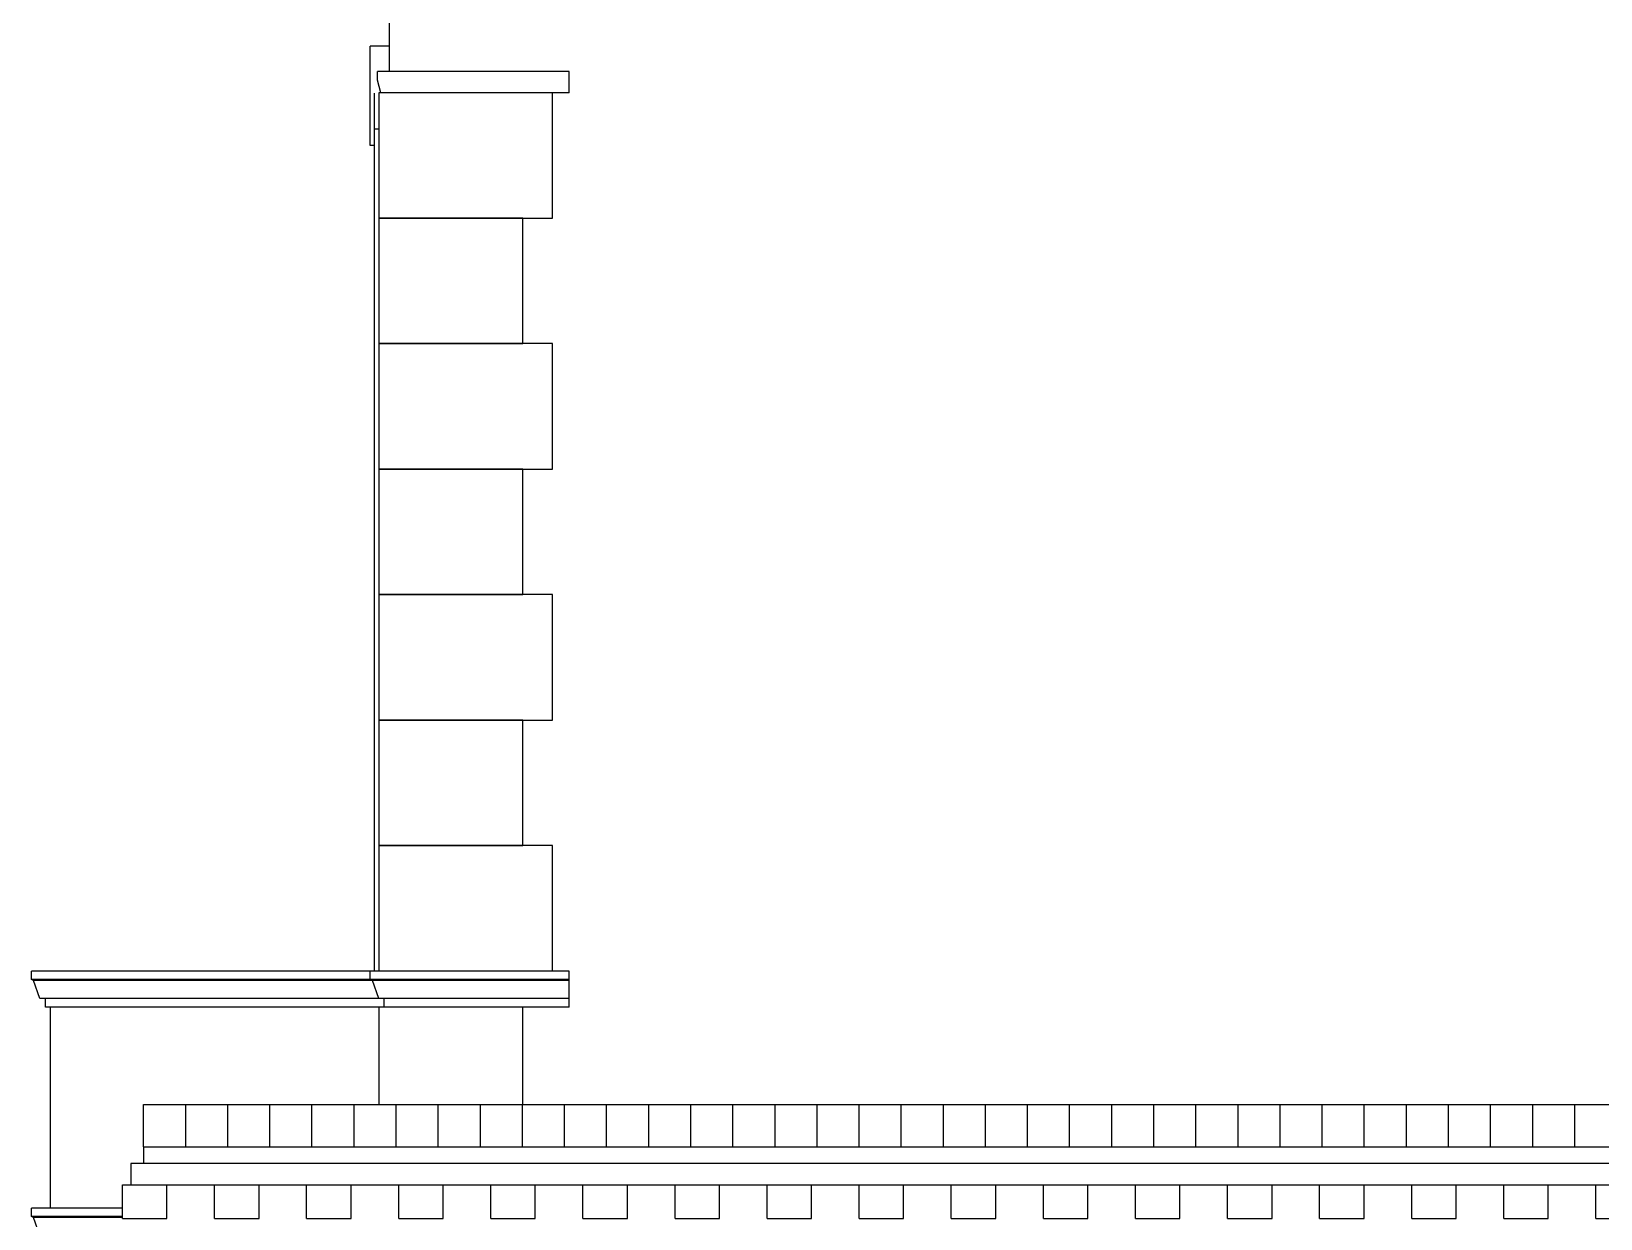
# Model space of a CAD drawing. Header units: millimetres. Extents: x -11840 to 12480, y -4119 to 5972.
# Drawn here: x -5125 to -1420, y 456 to 3261 of the extents above; entities that cross this region are included whole.
import ezdxf

# ---------------------------------------------------------------- set-up
doc = ezdxf.new("R2010")
doc.units = ezdxf.units.MM

msp = doc.modelspace()

# ---------------------------------------------------------------- linework, layer by layer
msp.add_line((-4279.7, 3295.7), (-4279.7, 3165.7))
msp.add_line((-4279.7, 3295.7), (-4279.7, 3165.7))
at = {"color": 251, "true_color": 0x666666}
for p, q in [((-4324.7, 2990.7), (-4324.7, 3225.7)), ((-4279.7, 3225.7), (-4324.7, 3225.7)), ((-4324.7, 2990.7), (-4324.7, 3225.7)), ((-4279.7, 3225.7), (-4324.7, 3225.7)), ((-4307.7, 3145.7), (-4307.7, 3165.7)), ((-3854.7, 3165.7), (-4307.7, 3165.7)), ((-4307.7, 3145.7), (-4307.7, 3165.7)), ((-3854.7, 3165.7), (-4307.7, 3165.7)), ((-3854.7, 3145.7), (-3854.7, 3165.7)), ((-3854.7, 3145.7), (-3854.7, 3165.7)), ((-4314.7, 3113.4), (-4314.7, 3114.7)), ((-4314.7, 3113.4), (-4314.7, 3114.7)), ((-4314.7, 3106.3), (-4314.7, 3113.4)), ((-4314.7, 3106.3), (-4314.7, 3113.4)), ((-4299.7, 3115.7), (-4307.7, 3145.7)), ((-4299.7, 3115.7), (-4307.7, 3145.7)), ((-3854.7, 3115.7), (-3894.7, 3115.7)), ((-3854.7, 3115.7), (-3894.7, 3115.7)), ((-3854.7, 3115.7), (-3854.7, 3145.7)), ((-3854.7, 3115.7), (-3854.7, 3145.7)), ((-4314.7, 3094.4), (-4314.7, 3106.3)), ((-4314.7, 3094.4), (-4314.7, 3106.3)), ((-4314.7, 3077.9), (-4314.7, 3094.4)), ((-4314.7, 3077.9), (-4314.7, 3094.4)), ((-4314.7, 3056.6), (-4314.7, 3077.9)), ((-4314.7, 3056.6), (-4314.7, 3077.9)), ((-4314.7, 3030.7), (-4314.7, 3056.6)), ((-4314.7, 3030.7), (-4314.7, 3056.6)), ((-4314.7, 1040.7), (-4314.7, 3030.7)), ((-4314.7, 3030.7), (-4304.7, 3030.7)), ((-4314.7, 1040.7), (-4314.7, 3030.7)), ((-4314.7, 3030.7), (-4304.7, 3030.7)), ((-4314.7, 2990.7), (-4324.7, 2990.7)), ((-4314.7, 2990.7), (-4324.7, 2990.7)), ((-5124.7, 1020.7), (-5124.7, 1040.7)), ((-4324.7, 1040.7), (-5124.7, 1040.7)), ((-5124.7, 1020.7), (-5124.7, 1040.7)), ((-4324.7, 1040.7), (-5124.7, 1040.7)), ((-4324.7, 1020.7), (-4324.7, 1040.7)), ((-3854.7, 1040.7), (-4324.7, 1040.7)), ((-4324.7, 1020.7), (-4324.7, 1040.7)), ((-3854.7, 1040.7), (-4324.7, 1040.7)), ((-3854.7, 1020.7), (-3854.7, 1040.7)), ((-3854.7, 1020.7), (-3854.7, 1040.7)), ((-5119.7, 1018.7), (-5124.7, 1020.7)), ((-4324.7, 1020.7), (-5124.7, 1020.7)), ((-5119.7, 1018.7), (-5124.7, 1020.7)), ((-4324.7, 1020.7), (-5124.7, 1020.7)), ((-5104.7, 975.7), (-5119.7, 1018.7)), ((-4319.7, 1018.7), (-5119.7, 1018.7)), ((-5104.7, 975.7), (-5119.7, 1018.7)), ((-4319.7, 1018.7), (-5119.7, 1018.7)), ((-4319.7, 1018.7), (-4324.7, 1020.7)), ((-3854.7, 1020.7), (-4324.7, 1020.7)), ((-4319.7, 1018.7), (-4324.7, 1020.7)), ((-3854.7, 1020.7), (-4324.7, 1020.7)), ((-4304.7, 975.7), (-4319.7, 1018.7)), ((-3854.7, 1018.7), (-4319.7, 1018.7)), ((-4304.7, 975.7), (-4319.7, 1018.7)), ((-3854.7, 1018.7), (-4319.7, 1018.7)), ((-3854.7, 1018.7), (-3854.7, 1020.7)), ((-3854.7, 1018.7), (-3854.7, 1020.7)), ((-3854.7, 975.7), (-3854.7, 1018.7)), ((-3854.7, 975.7), (-3854.7, 1018.7)), ((-4304.7, 975.7), (-5104.7, 975.7)), ((-4304.7, 975.7), (-5104.7, 975.7)), ((-5091.7, 955.7), (-5091.7, 975.7)), ((-5091.7, 955.7), (-5091.7, 975.7)), ((-3854.7, 975.7), (-4304.7, 975.7)), ((-3854.7, 975.7), (-4304.7, 975.7)), ((-4291.7, 955.7), (-4291.7, 975.7)), ((-4291.7, 955.7), (-4291.7, 975.7)), ((-3854.7, 955.7), (-3854.7, 975.7)), ((-3854.7, 955.7), (-3854.7, 975.7)), ((-4304.7, 955.7), (-5091.7, 955.7)), ((-4304.7, 955.7), (-5091.7, 955.7)), ((-5079.7, 480.7), (-5079.7, 955.7)), ((-5079.7, 480.7), (-5079.7, 955.7)), ((-3854.7, 955.7), (-3964.7, 955.7)), ((-3854.7, 955.7), (-3964.7, 955.7)), ((3220.3, 585.7), (-4889.7, 585.7)), ((3220.3, 585.7), (-4889.7, 585.7)), ((-4909.7, 535.7), (-4804.7, 535.7)), ((-4909.7, 455.7), (-4909.7, 535.7)), ((-4909.7, 535.7), (-4804.7, 535.7)), ((-4909.7, 455.7), (-4909.7, 535.7)), ((-4804.7, 535.7), (-4692.3, 535.7)), ((-4804.7, 535.7), (-4692.3, 535.7)), ((-4804.7, 455.7), (-4804.7, 535.7)), ((-4804.7, 455.7), (-4804.7, 535.7)), ((-4692.3, 535.7), (-4587.3, 535.7)), ((-4692.3, 455.7), (-4692.3, 535.7)), ((-4692.3, 535.7), (-4587.3, 535.7)), ((-4692.3, 455.7), (-4692.3, 535.7)), ((-4587.3, 535.7), (-4474.8, 535.7)), ((-4587.3, 535.7), (-4474.8, 535.7)), ((-4587.3, 455.7), (-4587.3, 535.7)), ((-4587.3, 455.7), (-4587.3, 535.7)), ((-4474.8, 535.7), (-4369.8, 535.7)), ((-4474.8, 455.7), (-4474.8, 535.7)), ((-4474.8, 535.7), (-4369.8, 535.7)), ((-4474.8, 455.7), (-4474.8, 535.7)), ((-4369.8, 535.7), (-4257.4, 535.7)), ((-4369.8, 535.7), (-4257.4, 535.7)), ((-4369.8, 455.7), (-4369.8, 535.7)), ((-4369.8, 455.7), (-4369.8, 535.7)), ((-4257.4, 535.7), (-4152.4, 535.7)), ((-4257.4, 455.7), (-4257.4, 535.7)), ((-4257.4, 535.7), (-4152.4, 535.7)), ((-4257.4, 455.7), (-4257.4, 535.7)), ((-4152.4, 535.7), (-4040, 535.7)), ((-4152.4, 535.7), (-4040, 535.7)), ((-4152.4, 455.7), (-4152.4, 535.7)), ((-4152.4, 455.7), (-4152.4, 535.7)), ((-4040, 535.7), (-3935, 535.7)), ((-4040, 455.7), (-4040, 535.7)), ((-4040, 535.7), (-3935, 535.7)), ((-4040, 455.7), (-4040, 535.7)), ((-3935, 535.7), (-3822.6, 535.7)), ((-3935, 535.7), (-3822.6, 535.7)), ((-3935, 455.7), (-3935, 535.7)), ((-3935, 455.7), (-3935, 535.7)), ((-3822.6, 535.7), (-3717.6, 535.7)), ((-3822.6, 455.7), (-3822.6, 535.7)), ((-3822.6, 535.7), (-3717.6, 535.7)), ((-3822.6, 455.7), (-3822.6, 535.7)), ((-3717.6, 535.7), (-3605.1, 535.7)), ((-3717.6, 535.7), (-3605.1, 535.7)), ((-3717.6, 455.7), (-3717.6, 535.7)), ((-3717.6, 455.7), (-3717.6, 535.7)), ((-3605.1, 535.7), (-3500.1, 535.7)), ((-3605.1, 455.7), (-3605.1, 535.7)), ((-3605.1, 535.7), (-3500.1, 535.7)), ((-3605.1, 455.7), (-3605.1, 535.7)), ((-3500.1, 535.7), (-3387.7, 535.7)), ((-3500.1, 535.7), (-3387.7, 535.7)), ((-3500.1, 455.7), (-3500.1, 535.7)), ((-3500.1, 455.7), (-3500.1, 535.7)), ((-3387.7, 535.7), (-3282.7, 535.7)), ((-3387.7, 455.7), (-3387.7, 535.7)), ((-3387.7, 535.7), (-3282.7, 535.7)), ((-3387.7, 455.7), (-3387.7, 535.7)), ((-3282.7, 535.7), (-3170.3, 535.7)), ((-3282.7, 535.7), (-3170.3, 535.7)), ((-3282.7, 455.7), (-3282.7, 535.7)), ((-3282.7, 455.7), (-3282.7, 535.7)), ((-3170.3, 535.7), (-3065.3, 535.7)), ((-3170.3, 455.7), (-3170.3, 535.7)), ((-3170.3, 535.7), (-3065.3, 535.7)), ((-3170.3, 455.7), (-3170.3, 535.7)), ((-3065.3, 535.7), (-2952.8, 535.7)), ((-3065.3, 535.7), (-2952.8, 535.7)), ((-3065.3, 455.7), (-3065.3, 535.7)), ((-3065.3, 455.7), (-3065.3, 535.7)), ((-2952.8, 535.7), (-2847.8, 535.7)), ((-2952.8, 455.7), (-2952.8, 535.7)), ((-2952.8, 535.7), (-2847.8, 535.7)), ((-2952.8, 455.7), (-2952.8, 535.7)), ((-2847.8, 535.7), (-2735.4, 535.7)), ((-2847.8, 535.7), (-2735.4, 535.7)), ((-2847.8, 455.7), (-2847.8, 535.7)), ((-2847.8, 455.7), (-2847.8, 535.7)), ((-2735.4, 535.7), (-2630.4, 535.7)), ((-2735.4, 455.7), (-2735.4, 535.7)), ((-2735.4, 535.7), (-2630.4, 535.7)), ((-2735.4, 455.7), (-2735.4, 535.7)), ((-2630.4, 535.7), (-2518, 535.7)), ((-2630.4, 535.7), (-2518, 535.7)), ((-2630.4, 455.7), (-2630.4, 535.7)), ((-2630.4, 455.7), (-2630.4, 535.7)), ((-2518, 535.7), (-2413, 535.7)), ((-2518, 455.7), (-2518, 535.7)), ((-2518, 535.7), (-2413, 535.7)), ((-2518, 455.7), (-2518, 535.7)), ((-2413, 535.7), (-2300.5, 535.7)), ((-2413, 535.7), (-2300.5, 535.7)), ((-2413, 455.7), (-2413, 535.7)), ((-2413, 455.7), (-2413, 535.7)), ((-2300.5, 535.7), (-2195.5, 535.7)), ((-2300.5, 455.7), (-2300.5, 535.7)), ((-2300.5, 535.7), (-2195.5, 535.7)), ((-2300.5, 455.7), (-2300.5, 535.7)), ((-2195.5, 535.7), (-2083.1, 535.7)), ((-2195.5, 535.7), (-2083.1, 535.7)), ((-2195.5, 455.7), (-2195.5, 535.7)), ((-2195.5, 455.7), (-2195.5, 535.7)), ((-2083.1, 535.7), (-1978.1, 535.7)), ((-2083.1, 455.7), (-2083.1, 535.7)), ((-2083.1, 535.7), (-1978.1, 535.7)), ((-2083.1, 455.7), (-2083.1, 535.7)), ((-1978.1, 535.7), (-1865.7, 535.7)), ((-1978.1, 535.7), (-1865.7, 535.7)), ((-1978.1, 455.7), (-1978.1, 535.7)), ((-1978.1, 455.7), (-1978.1, 535.7)), ((-1865.7, 535.7), (-1760.7, 535.7)), ((-1865.7, 455.7), (-1865.7, 535.7)), ((-1865.7, 535.7), (-1760.7, 535.7)), ((-1865.7, 455.7), (-1865.7, 535.7)), ((-1760.7, 535.7), (-1648.2, 535.7)), ((-1760.7, 535.7), (-1648.2, 535.7)), ((-1760.7, 455.7), (-1760.7, 535.7)), ((-1760.7, 455.7), (-1760.7, 535.7)), ((-1648.2, 535.7), (-1543.2, 535.7)), ((-1648.2, 455.7), (-1648.2, 535.7)), ((-1648.2, 535.7), (-1543.2, 535.7)), ((-1648.2, 455.7), (-1648.2, 535.7)), ((-1543.2, 535.7), (-1430.8, 535.7)), ((-1543.2, 535.7), (-1430.8, 535.7)), ((-1543.2, 455.7), (-1543.2, 535.7)), ((-1543.2, 455.7), (-1543.2, 535.7)), ((-1430.8, 535.7), (-1325.8, 535.7)), ((-1430.8, 455.7), (-1430.8, 535.7)), ((-1430.8, 535.7), (-1325.8, 535.7)), ((-1430.8, 455.7), (-1430.8, 535.7)), ((-5124.7, 460.7), (-5124.7, 480.7)), ((-4909.7, 480.7), (-5124.7, 480.7)), ((-5124.7, 460.7), (-5124.7, 480.7)), ((-4909.7, 480.7), (-5124.7, 480.7)), ((-5119.7, 458.7), (-5124.7, 460.7)), ((-4909.7, 460.7), (-5124.7, 460.7)), ((-5119.7, 458.7), (-5124.7, 460.7)), ((-4909.7, 460.7), (-5124.7, 460.7)), ((-5104.7, 415.7), (-5119.7, 458.7)), ((-4909.7, 458.7), (-5119.7, 458.7)), ((-5104.7, 415.7), (-5119.7, 458.7)), ((-4909.7, 458.7), (-5119.7, 458.7)), ((-4909.7, 455.7), (-4804.7, 455.7)), ((-4909.7, 455.7), (-4804.7, 455.7)), ((-4692.3, 455.7), (-4587.3, 455.7)), ((-4692.3, 455.7), (-4587.3, 455.7)), ((-4474.8, 455.7), (-4369.8, 455.7)), ((-4474.8, 455.7), (-4369.8, 455.7)), ((-4257.4, 455.7), (-4152.4, 455.7)), ((-4257.4, 455.7), (-4152.4, 455.7)), ((-4040, 455.7), (-3935, 455.7)), ((-4040, 455.7), (-3935, 455.7)), ((-3822.6, 455.7), (-3717.6, 455.7)), ((-3822.6, 455.7), (-3717.6, 455.7)), ((-3605.1, 455.7), (-3500.1, 455.7)), ((-3605.1, 455.7), (-3500.1, 455.7)), ((-3387.7, 455.7), (-3282.7, 455.7)), ((-3387.7, 455.7), (-3282.7, 455.7)), ((-3170.3, 455.7), (-3065.3, 455.7)), ((-3170.3, 455.7), (-3065.3, 455.7)), ((-2952.8, 455.7), (-2847.8, 455.7)), ((-2952.8, 455.7), (-2847.8, 455.7)), ((-2735.4, 455.7), (-2630.4, 455.7)), ((-2735.4, 455.7), (-2630.4, 455.7)), ((-2518, 455.7), (-2413, 455.7)), ((-2518, 455.7), (-2413, 455.7)), ((-2300.5, 455.7), (-2195.5, 455.7)), ((-2300.5, 455.7), (-2195.5, 455.7)), ((-2083.1, 455.7), (-1978.1, 455.7)), ((-2083.1, 455.7), (-1978.1, 455.7)), ((-1865.7, 455.7), (-1760.7, 455.7)), ((-1865.7, 455.7), (-1760.7, 455.7)), ((-1648.2, 455.7), (-1543.2, 455.7)), ((-1648.2, 455.7), (-1543.2, 455.7)), ((-1430.8, 455.7), (-1325.8, 455.7)), ((-1430.8, 455.7), (-1325.8, 455.7))]:
    msp.add_line(p, q, dxfattribs=at)
at = {"color": 253, "true_color": 0x999999}
for p, q in [((-3894.7, 3115.7), (-4304.7, 3115.7)), ((-4304.7, 3115.7), (-4304.7, 2819.3)), ((-4304.7, 3115.7), (-4304.7, 2819.3)), ((-3894.7, 3115.7), (-4304.7, 3115.7)), ((-3894.7, 2819.3), (-3894.7, 3115.7)), ((-3894.7, 2819.3), (-3894.7, 3115.7)), ((-3964.7, 2819.3), (-4304.7, 2819.3)), ((-4304.7, 2819.3), (-4304.7, 2522.9)), ((-4304.7, 2819.3), (-4304.7, 2522.9)), ((-3964.7, 2819.3), (-4304.7, 2819.3)), ((-4304.7, 2819.3), (-3894.7, 2819.3)), ((-4304.7, 2819.3), (-3894.7, 2819.3)), ((-3964.7, 2522.9), (-3964.7, 2819.3)), ((-3964.7, 2522.9), (-3964.7, 2819.3)), ((-3894.7, 2522.9), (-4304.7, 2522.9)), ((-4304.7, 2522.9), (-4304.7, 2226.4)), ((-4304.7, 2522.9), (-4304.7, 2226.4)), ((-3894.7, 2522.9), (-4304.7, 2522.9)), ((-4304.7, 2522.9), (-3964.7, 2522.9)), ((-4304.7, 2522.9), (-3964.7, 2522.9)), ((-3894.7, 2226.4), (-3894.7, 2522.9)), ((-3894.7, 2226.4), (-3894.7, 2522.9)), ((-3964.7, 2226.4), (-4304.7, 2226.4)), ((-4304.7, 2226.4), (-4304.7, 1930)), ((-4304.7, 2226.4), (-4304.7, 1930)), ((-3964.7, 2226.4), (-4304.7, 2226.4)), ((-4304.7, 2226.4), (-3894.7, 2226.4)), ((-4304.7, 2226.4), (-3894.7, 2226.4)), ((-3964.7, 1930), (-3964.7, 2226.4)), ((-3964.7, 1930), (-3964.7, 2226.4)), ((-3894.7, 1930), (-4304.7, 1930)), ((-4304.7, 1930), (-4304.7, 1633.6)), ((-4304.7, 1930), (-4304.7, 1633.6)), ((-3894.7, 1930), (-4304.7, 1930)), ((-4304.7, 1930), (-3964.7, 1930)), ((-4304.7, 1930), (-3964.7, 1930)), ((-3894.7, 1633.6), (-3894.7, 1930)), ((-3894.7, 1633.6), (-3894.7, 1930)), ((-3964.7, 1633.6), (-4304.7, 1633.6)), ((-4304.7, 1633.6), (-4304.7, 1337.2)), ((-4304.7, 1633.6), (-4304.7, 1337.2)), ((-3964.7, 1633.6), (-4304.7, 1633.6)), ((-4304.7, 1633.6), (-3894.7, 1633.6)), ((-4304.7, 1633.6), (-3894.7, 1633.6)), ((-3964.7, 1337.2), (-3964.7, 1633.6)), ((-3964.7, 1337.2), (-3964.7, 1633.6)), ((-3894.7, 1337.2), (-4304.7, 1337.2)), ((-4304.7, 1337.2), (-4304.7, 1040.7)), ((-4304.7, 1337.2), (-4304.7, 1040.7)), ((-3894.7, 1337.2), (-4304.7, 1337.2)), ((-4304.7, 1337.2), (-3964.7, 1337.2)), ((-4304.7, 1337.2), (-3964.7, 1337.2)), ((-3894.7, 1040.7), (-3894.7, 1337.2)), ((-3894.7, 1040.7), (-3894.7, 1337.2)), ((-3964.7, 955.7), (-4304.7, 955.7)), ((-4304.7, 955.7), (-4304.7, 725.7)), ((-4304.7, 955.7), (-4304.7, 725.7)), ((-3964.7, 955.7), (-4304.7, 955.7)), ((-3964.7, 725.7), (-3964.7, 955.7)), ((-3964.7, 725.7), (-3964.7, 955.7)), ((-4760.3, 625.7), (-4760.3, 725.7)), ((-4760.3, 625.7), (-4760.3, 725.7)), ((-4660.9, 625.7), (-4660.9, 725.7)), ((-4660.9, 625.7), (-4660.9, 725.7)), ((-4561.6, 625.7), (-4561.6, 725.7)), ((-4561.6, 625.7), (-4561.6, 725.7)), ((-4462.2, 625.7), (-4462.2, 725.7)), ((-4462.2, 625.7), (-4462.2, 725.7)), ((-4362.8, 625.7), (-4362.8, 725.7)), ((-4362.8, 625.7), (-4362.8, 725.7)), ((-4263.4, 625.7), (-4263.4, 725.7)), ((-4263.4, 625.7), (-4263.4, 725.7)), ((-4164, 625.7), (-4164, 725.7)), ((-4164, 625.7), (-4164, 725.7)), ((-4064.7, 625.7), (-4064.7, 725.7)), ((-4064.7, 625.7), (-4064.7, 725.7)), ((-3965.3, 625.7), (-3965.3, 725.7)), ((-3965.3, 625.7), (-3965.3, 725.7)), ((-3865.9, 625.7), (-3865.9, 725.7)), ((-3865.9, 625.7), (-3865.9, 725.7)), ((-3766.5, 625.7), (-3766.5, 725.7)), ((-3766.5, 625.7), (-3766.5, 725.7)), ((-3667.1, 625.7), (-3667.1, 725.7)), ((-3667.1, 625.7), (-3667.1, 725.7)), ((-3567.7, 625.7), (-3567.7, 725.7)), ((-3567.7, 625.7), (-3567.7, 725.7)), ((-3468.4, 625.7), (-3468.4, 725.7)), ((-3468.4, 625.7), (-3468.4, 725.7)), ((-3369, 625.7), (-3369, 725.7)), ((-3369, 625.7), (-3369, 725.7)), ((-3269.6, 625.7), (-3269.6, 725.7)), ((-3269.6, 625.7), (-3269.6, 725.7)), ((-3170.2, 625.7), (-3170.2, 725.7)), ((-3170.2, 625.7), (-3170.2, 725.7)), ((-3070.8, 625.7), (-3070.8, 725.7)), ((-3070.8, 625.7), (-3070.8, 725.7)), ((-2971.4, 625.7), (-2971.4, 725.7)), ((-2971.4, 625.7), (-2971.4, 725.7)), ((-2872.1, 625.7), (-2872.1, 725.7)), ((-2872.1, 625.7), (-2872.1, 725.7)), ((-2772.7, 625.7), (-2772.7, 725.7)), ((-2772.7, 625.7), (-2772.7, 725.7)), ((-2673.3, 625.7), (-2673.3, 725.7)), ((-2673.3, 625.7), (-2673.3, 725.7)), ((-2573.9, 625.7), (-2573.9, 725.7)), ((-2573.9, 625.7), (-2573.9, 725.7)), ((-2474.5, 625.7), (-2474.5, 725.7)), ((-2474.5, 625.7), (-2474.5, 725.7)), ((-2375.1, 625.7), (-2375.1, 725.7)), ((-2375.1, 625.7), (-2375.1, 725.7)), ((-2275.8, 625.7), (-2275.8, 725.7)), ((-2275.8, 625.7), (-2275.8, 725.7)), ((-2176.4, 625.7), (-2176.4, 725.7)), ((-2176.4, 625.7), (-2176.4, 725.7)), ((-2077, 625.7), (-2077, 725.7)), ((-2077, 625.7), (-2077, 725.7)), ((-1977.6, 625.7), (-1977.6, 725.7)), ((-1977.6, 625.7), (-1977.6, 725.7)), ((-1878.2, 625.7), (-1878.2, 725.7)), ((-1878.2, 625.7), (-1878.2, 725.7)), ((-1778.8, 625.7), (-1778.8, 725.7)), ((-1778.8, 625.7), (-1778.8, 725.7)), ((-1679.5, 625.7), (-1679.5, 725.7)), ((-1679.5, 625.7), (-1679.5, 725.7)), ((-1580.1, 625.7), (-1580.1, 725.7)), ((-1580.1, 625.7), (-1580.1, 725.7)), ((-1480.7, 625.7), (-1480.7, 725.7)), ((-1480.7, 625.7), (-1480.7, 725.7))]:
    msp.add_line(p, q, dxfattribs=at)
at = {"color": 250, "true_color": 0x333333}
for p, q in [((-4859.7, 625.7), (-4859.7, 725.7)), ((-4859.7, 725.7), (-4760.3, 725.7)), ((-4859.7, 625.7), (-4859.7, 725.7)), ((-4859.7, 725.7), (-4760.3, 725.7)), ((-4760.3, 725.7), (-4660.9, 725.7)), ((-4760.3, 725.7), (-4660.9, 725.7)), ((-4660.9, 725.7), (-4561.6, 725.7)), ((-4660.9, 725.7), (-4561.6, 725.7)), ((-4561.6, 725.7), (-4462.2, 725.7)), ((-4561.6, 725.7), (-4462.2, 725.7)), ((-4462.2, 725.7), (-4362.8, 725.7)), ((-4462.2, 725.7), (-4362.8, 725.7)), ((-4362.8, 725.7), (-4263.4, 725.7)), ((-4362.8, 725.7), (-4263.4, 725.7)), ((-4263.4, 725.7), (-4164, 725.7)), ((-4263.4, 725.7), (-4164, 725.7)), ((-4164, 725.7), (-4064.7, 725.7)), ((-4164, 725.7), (-4064.7, 725.7)), ((-4064.7, 725.7), (-3965.3, 725.7)), ((-4064.7, 725.7), (-3965.3, 725.7)), ((-3965.3, 725.7), (-3865.9, 725.7)), ((-3965.3, 725.7), (-3865.9, 725.7)), ((-3865.9, 725.7), (-3766.5, 725.7)), ((-3865.9, 725.7), (-3766.5, 725.7)), ((-3766.5, 725.7), (-3667.1, 725.7)), ((-3766.5, 725.7), (-3667.1, 725.7)), ((-3667.1, 725.7), (-3567.7, 725.7)), ((-3667.1, 725.7), (-3567.7, 725.7)), ((-3567.7, 725.7), (-3468.4, 725.7)), ((-3567.7, 725.7), (-3468.4, 725.7)), ((-3468.4, 725.7), (-3369, 725.7)), ((-3468.4, 725.7), (-3369, 725.7)), ((-3369, 725.7), (-3269.6, 725.7)), ((-3369, 725.7), (-3269.6, 725.7)), ((-3269.6, 725.7), (-3170.2, 725.7)), ((-3269.6, 725.7), (-3170.2, 725.7)), ((-3170.2, 725.7), (-3070.8, 725.7)), ((-3170.2, 725.7), (-3070.8, 725.7)), ((-3070.8, 725.7), (-2971.4, 725.7)), ((-3070.8, 725.7), (-2971.4, 725.7)), ((-2971.4, 725.7), (-2872.1, 725.7)), ((-2971.4, 725.7), (-2872.1, 725.7)), ((-2872.1, 725.7), (-2772.7, 725.7)), ((-2872.1, 725.7), (-2772.7, 725.7)), ((-2772.7, 725.7), (-2673.3, 725.7)), ((-2772.7, 725.7), (-2673.3, 725.7)), ((-2673.3, 725.7), (-2573.9, 725.7)), ((-2673.3, 725.7), (-2573.9, 725.7)), ((-2573.9, 725.7), (-2474.5, 725.7)), ((-2573.9, 725.7), (-2474.5, 725.7)), ((-2474.5, 725.7), (-2375.1, 725.7)), ((-2474.5, 725.7), (-2375.1, 725.7)), ((-2375.1, 725.7), (-2275.8, 725.7)), ((-2375.1, 725.7), (-2275.8, 725.7)), ((-2275.8, 725.7), (-2176.4, 725.7)), ((-2275.8, 725.7), (-2176.4, 725.7)), ((-2176.4, 725.7), (-2077, 725.7)), ((-2176.4, 725.7), (-2077, 725.7)), ((-2077, 725.7), (-1977.6, 725.7)), ((-2077, 725.7), (-1977.6, 725.7)), ((-1977.6, 725.7), (-1878.2, 725.7)), ((-1977.6, 725.7), (-1878.2, 725.7)), ((-1878.2, 725.7), (-1778.8, 725.7)), ((-1878.2, 725.7), (-1778.8, 725.7)), ((-1778.8, 725.7), (-1679.5, 725.7)), ((-1778.8, 725.7), (-1679.5, 725.7)), ((-1679.5, 725.7), (-1580.1, 725.7)), ((-1679.5, 725.7), (-1580.1, 725.7)), ((-1580.1, 725.7), (-1480.7, 725.7)), ((-1580.1, 725.7), (-1480.7, 725.7)), ((-1480.7, 725.7), (-1381.3, 725.7)), ((-1480.7, 725.7), (-1381.3, 725.7)), ((-4859.7, 625.7), (3190.3, 625.7)), ((-4859.7, 625.7), (-4859.7, 585.7)), ((-4859.7, 625.7), (3190.3, 625.7)), ((-4859.7, 625.7), (-4859.7, 585.7)), ((-4859.7, 625.7), (-4760.3, 625.7)), ((-4859.7, 625.7), (-4760.3, 625.7)), ((-4760.3, 625.7), (-4660.9, 625.7)), ((-4760.3, 625.7), (-4660.9, 625.7)), ((-4660.9, 625.7), (-4561.6, 625.7)), ((-4660.9, 625.7), (-4561.6, 625.7)), ((-4561.6, 625.7), (-4462.2, 625.7)), ((-4561.6, 625.7), (-4462.2, 625.7)), ((-4462.2, 625.7), (-4362.8, 625.7)), ((-4462.2, 625.7), (-4362.8, 625.7)), ((-4362.8, 625.7), (-4263.4, 625.7)), ((-4362.8, 625.7), (-4263.4, 625.7)), ((-4263.4, 625.7), (-4164, 625.7)), ((-4263.4, 625.7), (-4164, 625.7)), ((-4164, 625.7), (-4064.7, 625.7)), ((-4164, 625.7), (-4064.7, 625.7)), ((-4064.7, 625.7), (-3965.3, 625.7)), ((-4064.7, 625.7), (-3965.3, 625.7)), ((-3965.3, 625.7), (-3865.9, 625.7)), ((-3965.3, 625.7), (-3865.9, 625.7)), ((-3865.9, 625.7), (-3766.5, 625.7)), ((-3865.9, 625.7), (-3766.5, 625.7)), ((-3766.5, 625.7), (-3667.1, 625.7)), ((-3766.5, 625.7), (-3667.1, 625.7)), ((-3667.1, 625.7), (-3567.7, 625.7)), ((-3667.1, 625.7), (-3567.7, 625.7)), ((-3567.7, 625.7), (-3468.4, 625.7)), ((-3567.7, 625.7), (-3468.4, 625.7)), ((-3468.4, 625.7), (-3369, 625.7)), ((-3468.4, 625.7), (-3369, 625.7)), ((-3369, 625.7), (-3269.6, 625.7)), ((-3369, 625.7), (-3269.6, 625.7)), ((-3269.6, 625.7), (-3170.2, 625.7)), ((-3269.6, 625.7), (-3170.2, 625.7)), ((-3170.2, 625.7), (-3070.8, 625.7)), ((-3170.2, 625.7), (-3070.8, 625.7)), ((-3070.8, 625.7), (-2971.4, 625.7)), ((-3070.8, 625.7), (-2971.4, 625.7)), ((-2971.4, 625.7), (-2872.1, 625.7)), ((-2971.4, 625.7), (-2872.1, 625.7)), ((-2872.1, 625.7), (-2772.7, 625.7)), ((-2872.1, 625.7), (-2772.7, 625.7)), ((-2772.7, 625.7), (-2673.3, 625.7)), ((-2772.7, 625.7), (-2673.3, 625.7)), ((-2673.3, 625.7), (-2573.9, 625.7)), ((-2673.3, 625.7), (-2573.9, 625.7)), ((-2573.9, 625.7), (-2474.5, 625.7)), ((-2573.9, 625.7), (-2474.5, 625.7)), ((-2474.5, 625.7), (-2375.1, 625.7)), ((-2474.5, 625.7), (-2375.1, 625.7)), ((-2375.1, 625.7), (-2275.8, 625.7)), ((-2375.1, 625.7), (-2275.8, 625.7)), ((-2275.8, 625.7), (-2176.4, 625.7)), ((-2275.8, 625.7), (-2176.4, 625.7)), ((-2176.4, 625.7), (-2077, 625.7)), ((-2176.4, 625.7), (-2077, 625.7)), ((-2077, 625.7), (-1977.6, 625.7)), ((-2077, 625.7), (-1977.6, 625.7)), ((-1977.6, 625.7), (-1878.2, 625.7)), ((-1977.6, 625.7), (-1878.2, 625.7)), ((-1878.2, 625.7), (-1778.8, 625.7)), ((-1878.2, 625.7), (-1778.8, 625.7)), ((-1778.8, 625.7), (-1679.5, 625.7)), ((-1778.8, 625.7), (-1679.5, 625.7)), ((-1679.5, 625.7), (-1580.1, 625.7)), ((-1679.5, 625.7), (-1580.1, 625.7)), ((-1580.1, 625.7), (-1480.7, 625.7)), ((-1580.1, 625.7), (-1480.7, 625.7)), ((-1480.7, 625.7), (-1381.3, 625.7)), ((-1480.7, 625.7), (-1381.3, 625.7)), ((-4889.7, 585.7), (-4889.7, 535.7)), ((-4889.7, 585.7), (-4889.7, 535.7))]:
    msp.add_line(p, q, dxfattribs=at)

doc.saveas('drawing.dxf')
